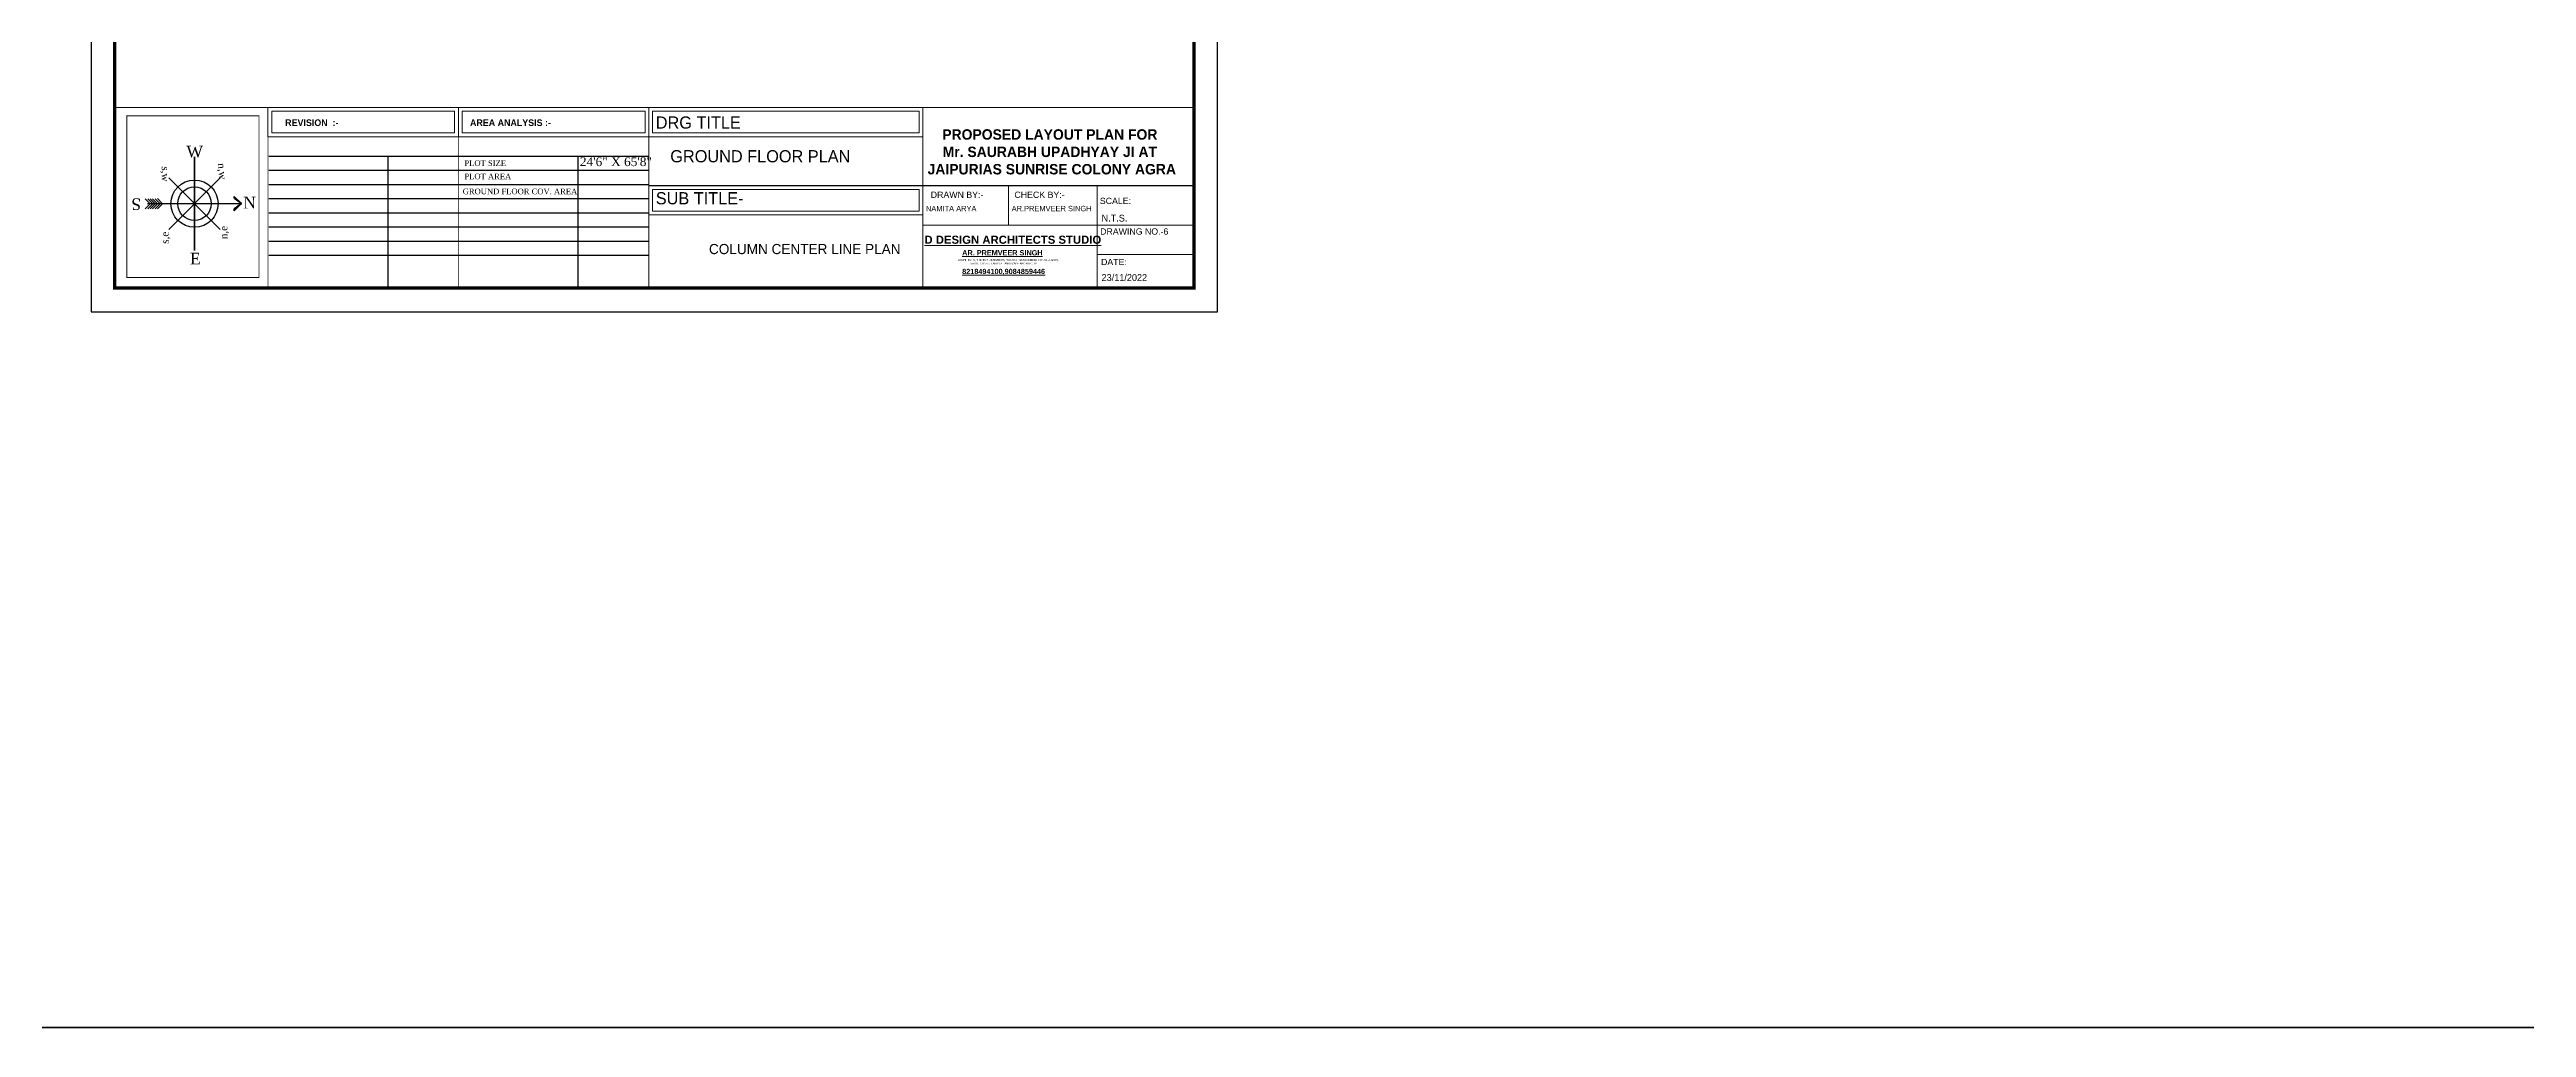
# Model space of a CAD drawing. Header units: millimetres. Extents: x -6808 to 215771, y -89660 to -16303.
# Drawn here: x 104354 to 106201, y -48747 to -48018 of the extents above; entities that cross this region are included whole.
import ezdxf

# ---------------------------------------------------------------- set-up
doc = ezdxf.new("R2010")
doc.units = ezdxf.units.MM
doc.linetypes.add('ACAD_ISO10W100', pattern=[18, 12, -3, 0, -3])
doc.linetypes.add('DASHED', pattern=[0.75, 0.5, -0.25])
doc.layers.get('0').update_dxf_attribs({"color": 8})
for name, color, linetype, lineweight in [('col.center', 5, 'ACAD_ISO10W100', 15), ('FORMAT LAAYER', 250, 'Continuous', 13), ('Projection', 190, 'DASHED', 25), ('wall', 7, 'Continuous', 35)]:
    doc.layers.add(name, color=color, linetype=linetype, lineweight=lineweight)
doc.layers.add('FORMAT', color=7, linetype='Continuous')
doc.styles.add('cdim', font='arial.ttf')
doc.styles.add('HYPERMARTBORA0$0$SANSSERIFBOLD', font='sasb____.pfb', dxfattribs={"height": 0.2})
doc.styles.add('SAJ', font='eurr____.ttf')
doc.styles.get("Standard").update_dxf_attribs({"font": 'times.ttf'})
doc.styles.add('working', font='swissl.ttf')

msp = doc.modelspace()

# ---------------------------------------------------------------- linework, layer by layer
at = {"lineweight": -3}
for p, q in [((104442.767, -48113.887), (104481.198, -48152.224)), ((104442.814, -48152.271), (104481.151, -48113.84))]:
    msp.add_line(p, q, dxfattribs=at)
at = {"ltscale": 0.2}
for major_axis in [(-12.454, 12.423), (-8.864, 8.842)]:
    msp.add_ellipse((104461.982, -48133.056), major_axis=major_axis, ratio=1, start_param=3.92699082, end_param=10.21017612, dxfattribs=at)
at = {"layer": 'FORMAT', "lineweight": 18}
for p, q in [((104658.782, -48061.299), (104658.782, -48083.106)), ((104800.81, -48083.106), (104800.81, -48061.299))]:
    msp.add_line(p, q, dxfattribs=at)
at = {"layer": 'FORMAT', "linetype": 'ByBlock'}
for p, q in [((104517.322, -48097.59), (104800.81, -48097.59)), ((104517.322, -48108.155), (104800.81, -48108.155)), ((104517.322, -48118.719), (104800.81, -48118.719)), ((104517.322, -48129.284), (104800.81, -48129.284)), ((104517.322, -48139.848), (104800.81, -48139.848)), ((104517.322, -48150.413), (104800.81, -48150.413)), ((104517.322, -48160.977), (104800.81, -48160.977)), ((104517.322, -48171.542), (104800.81, -48171.542))]:
    msp.add_line(p, q, dxfattribs=at)
at = {"layer": 'FORMAT'}
for p, q in [((104606.457, -48196.039), (104606.457, -48097.59)), ((104748.201, -48196.039), (104748.201, -48097.59))]:
    msp.add_line(p, q, dxfattribs=at)
at = {"layer": 'FORMAT', "ltscale": 2}
msp.add_line((104800.81, -48119.559), (105207.324, -48119.559), dxfattribs=at)
at = {"layer": 'FORMAT', "lineweight": 13, "ltscale": 20}
for p, q in [((105069.094, -48119.559), (105069.094, -48149.194)), ((105135.28, -48170.826), (105207.324, -48170.826))]:
    msp.add_line(p, q, dxfattribs=at)
at = {"layer": 'FORMAT', "color": 0}
msp.add_lwpolyline([(104384.787, -47020.609), (104384.787, -48213.724), (105225.009, -48213.724), (105225.009, -47020.609)], close=True, dxfattribs=at)
msp.add_lwpolyline([(104384.787, -47020.609), (104384.787, -48213.724), (105225.009, -48213.724), (105225.009, -47020.609)], close=True, dxfattribs=at)
at = {"layer": 'FORMAT', "color": 0, "const_width": 2.464}
msp.add_lwpolyline([(104402.472, -47038.294), (104402.472, -48196.039), (105207.324, -48196.039), (105207.324, -47038.294)], close=True, dxfattribs=at)
msp.add_lwpolyline([(104402.472, -47038.294), (104402.472, -48196.039), (105207.324, -48196.039), (105207.324, -47038.294)], close=True, dxfattribs=at)
at = {"layer": 'FORMAT', "ltscale": 2, "const_width": 0.615}
for points in [[(104516.755, -48061.299), (104516.755, -48196.039), (104402.472, -48196.039), (104402.472, -48061.299), (105207.324, -48061.299)], [(104658.782, -48196.039), (104658.782, -48061.299)], [(104800.81, -48196.039), (104800.81, -48061.299)]]:
    msp.add_lwpolyline(points, dxfattribs=at)
at = {"layer": 'FORMAT', "ltscale": 2, "const_width": 0.661}
msp.add_lwpolyline([(104411.478, -48067.532), (104510.116, -48067.532), (104510.116, -48188.161), (104411.478, -48188.161)], close=True, dxfattribs=at)
at = {"layer": 'FORMAT', "lineweight": 18}
for points in [[(105005.208, -48083.106), (104516.755, -48083.106), (104516.755, -48061.299), (105005.208, -48061.299)], [(105005.208, -48061.299), (105005.208, -48083.106)]]:
    msp.add_lwpolyline(points, dxfattribs=at)
for points in [[(104519.571, -48064.115), (104655.966, -48064.115), (104655.966, -48080.29), (104519.571, -48080.29)], [(104661.599, -48064.115), (104797.994, -48064.115), (104797.994, -48080.29), (104661.599, -48080.29)], [(104803.626, -48064.115), (105002.392, -48064.115), (105002.392, -48080.29), (104803.626, -48080.29)], [(104800.81, -48119.559), (105005.208, -48119.559), (105005.208, -48141.365), (104800.81, -48141.365)], [(104803.626, -48122.375), (105002.392, -48122.375), (105002.392, -48138.549), (104803.626, -48138.549)]]:
    msp.add_lwpolyline(points, close=True, dxfattribs=at)
at = {"layer": 'FORMAT', "const_width": 0.615}
msp.add_lwpolyline([(105005.208, -48196.039), (105005.208, -48061.299)], dxfattribs=at)
at = {"layer": 'FORMAT', "color": 0, "lineweight": 13}
for points in [[(105135.28, -48196.039), (105135.28, -48119.559)], [(105005.208, -48149.194), (105207.324, -48149.194)]]:
    msp.add_lwpolyline(points, dxfattribs=at)
at = {"layer": 'wall', "ltscale": 60}
for p, q in [((104462.025, -48168.064), (104461.94, -48098.048)), ((104429.012, -48133.096), (104425.222, -48129.315)), ((104429.012, -48133.096), (104425.231, -48136.886)), ((104496.991, -48133.013), (104426.974, -48133.099)), ((104430.837, -48133.094), (104427.047, -48129.313)), ((104430.837, -48133.094), (104427.056, -48136.884)), ((104432.663, -48133.092), (104428.873, -48129.311)), ((104432.663, -48133.092), (104428.882, -48136.882)), ((104434.488, -48133.089), (104430.698, -48129.308)), ((104434.488, -48133.089), (104430.707, -48136.88)), ((104436.314, -48133.087), (104432.523, -48129.306)), ((104436.314, -48133.087), (104432.533, -48136.877)), ((104438.139, -48133.085), (104434.349, -48129.304)), ((104438.139, -48133.085), (104434.358, -48136.875)), ((104496.991, -48133.013), (104491.554, -48127.59)), ((104491.554, -48127.59), (104491.556, -48129.05)), ((104491.556, -48129.05), (104496.991, -48133.013)), ((104491.566, -48136.989), (104496.991, -48133.013)), ((104491.567, -48138.449), (104491.566, -48136.989)), ((104496.991, -48133.013), (104491.567, -48138.449))]:
    msp.add_line(p, q, dxfattribs=at)
at = {"layer": 'wall'}
msp.add_lwpolyline([(93155.422, -46609.38), (112001.612, -46609.38), (112001.612, -48747.451), (93155.422, -48747.451)], close=True, dxfattribs=at)

# ---------------------------------------------------------------- texts
for s, height, rotation, p in [('W', 8.703, 0.070059, (104455.948, -48098.566)), ('n,w', 5.4989, 275.294842, (104479.414, -48103.031)), ('s,w', 5.4989, 270.070059, (104437.529, -48105.214)), ('S', 8.703, 180.070059, (104422.106, -48129.081)), ('s,e', 5.4989, 90.070059, (104442.733, -48162.943)), ('n,e', 5.4989, 90.070059, (104486.482, -48159.586)), ('E', 8.703, 0.070059, (104458.572, -48178.328))]:
    msp.add_text(s, height=height, rotation=rotation).set_placement(p)
at = {"layer": 'col.center', "insert": (104845.699, -48163.092), "char_height": 7.56877, "width": 183.55881, "attachment_point": 1, "style": 'SAJ'}
msp.add_mtext('\\A1;{\\fCentury Gothic|b0|i0|c0|p34;COLUMN CENTER LINE PLAN}', dxfattribs=at)
at = {"layer": 'FORMAT', "lineweight": 13, "style": 'working'}
for s, height, p in [('DRAWN BY:-', 4.6834, (105011.089, -48128.712)), (' CHECK BY:-', 4.68341, (105071.681, -48128.712)), ('SCALE:', 4.6834, (105137.188, -48133.318)), ('DRAWING NO.-6', 4.68341, (105137.436, -48156.128)), ('DATE:', 4.6834, (105138.095, -48178.879))]:
    msp.add_text(s, height=height, dxfattribs=at).set_placement(p)
at = {"layer": 'FORMAT', "ltscale": 2, "attachment_point": 1, "style": 'SAJ'}
for s, insert, char_height, width in [('\\A1;{\\fCentury Gothic|b0|i0|c0|p34;DRG TITLE}', (104805.994, -48067.989), 9.0842, 210.62957), ('\\A1;{\\fCentury Gothic|b0|i0|c0|p34;GROUND FLOOR PLAN}', (104816.823, -48093.124), 9.0842, 210.62957), ('\\A1;{\\fCentury Gothic|b0|i0|c0|p34;SUB TITLE-}', (104805.991, -48124.449), 9.0842, 210.62957), ('\\A1;{\\fShonar Bangla|b0|i0|c0|p34;NAMITA ARYA}', (105007.504, -48134.657), 4.02454, 205.20557), ('\\A1;{\\fShonar Bangla|b0|i0|c0|p34;AR.PREMVEER SINGH}', (105071.436, -48134.657), 4.02454, 205.20557), ('\\A1;{\\fShonar Bangla|b0|i0|c0|p34;N.T.S.}', (105138.521, -48141.297), 5.06931, 131.64348), ('\\A1;{\\fShonar Bangla|b0|i0|c0|p34;23/11/2022}', (105138.521, -48185.59), 5.06931, 131.64348)]:
    msp.add_mtext(s, dxfattribs=dict(at, insert=insert, char_height=char_height, width=width))
at = {"layer": 'FORMAT', "style": 'cdim'}
for s, insert, char_height, width, attachment_point in [('\\A1;{\\fCentury Gothic|b1|i0|c0|p34;REVISION  :-}', (104529.638, -48070.168), 4.95213, 109.34491, 1), ('\\A1;{\\fCentury Gothic|b1|i0|c0|p34;AREA ANALYSIS :-}', (104667.456, -48070.168), 4.95213, 109.34491, 1), ('\\A1;{\\fDilleniaUPC|b1|i0|c0|p18;PROPOSED LAYOUT PLAN FOR \\PMr. SAURABH UPADHYAY JI AT \\P JAIPURIAS SUNRISE COLONY AGRA}', (105099.908, -48094.432), 7.76805, 195.14965, 5)]:
    msp.add_mtext(s, dxfattribs=dict(at, insert=insert, char_height=char_height, width=width, attachment_point=attachment_point))
at = {"layer": 'FORMAT', "lineweight": 13, "attachment_point": 1, "style": 'working'}
for s, insert, char_height, width in [('\\A1;{\\fBook Antiqua|b0|i0|c0|p18;PLOT SIZE}', (104663.277, -48100.705), 4.22442, 109.34491), ('\\A1;{\\fBook Antiqua|b0|i0|c0|p18;24\'6" X 65\'8"}', (104749.397, -48098.419), 6.58502, 170.44662), ('\\A1;{\\fBook Antiqua|b0|i0|c0|p18;GROUND FLOOR COV. AREA}', (104661.999, -48121.777), 4.22442, 109.34491), ('\\A1;{\\fBook Antiqua|b0|i0|c0|p18;PLOT AREA}', (104663.277, -48110.587), 4.22442, 109.34491)]:
    msp.add_mtext(s, dxfattribs=dict(at, insert=insert, char_height=char_height, width=width))
at = {"layer": 'FORMAT LAAYER', "color": 0, "lineweight": 13}
for s, height, style, p in [('%%UD DESIGN ARCHITECTS STUDIO', 6.04626, 'HYPERMARTBORA0$0$SANSSERIFBOLD', (105006.394, -48162.956)), ('ARCHITECTS,INTERIOR DESIGNERS,PROJECT MANAGEMENT CONSULTANTS,', 1.41241, 'working', (105031.398, -48175.683)), ('%%UAR. PREMVEER SINGH', 3.88304, 'HYPERMARTBORA0$0$SANSSERIFBOLD', (105034.523, -48171.582)), ('VASTU CONSULTANTS & LANDSCAPE ARCHITECTS', 1.41241, 'working', (105040.744, -48178.38)), ('%%U8218494100,9084859446', 3.88304, 'HYPERMARTBORA0$0$SANSSERIFBOLD', (105034.523, -48185.522))]:
    msp.add_text(s, height=height, dxfattribs=dict(at, style=style)).set_placement(p)
at = {"layer": 'Projection', "color": 1}
msp.add_text('N', height=8.703, rotation=0.070059, dxfattribs=at).set_placement((104498.319, -48136.624))

doc.saveas('drawing.dxf')
